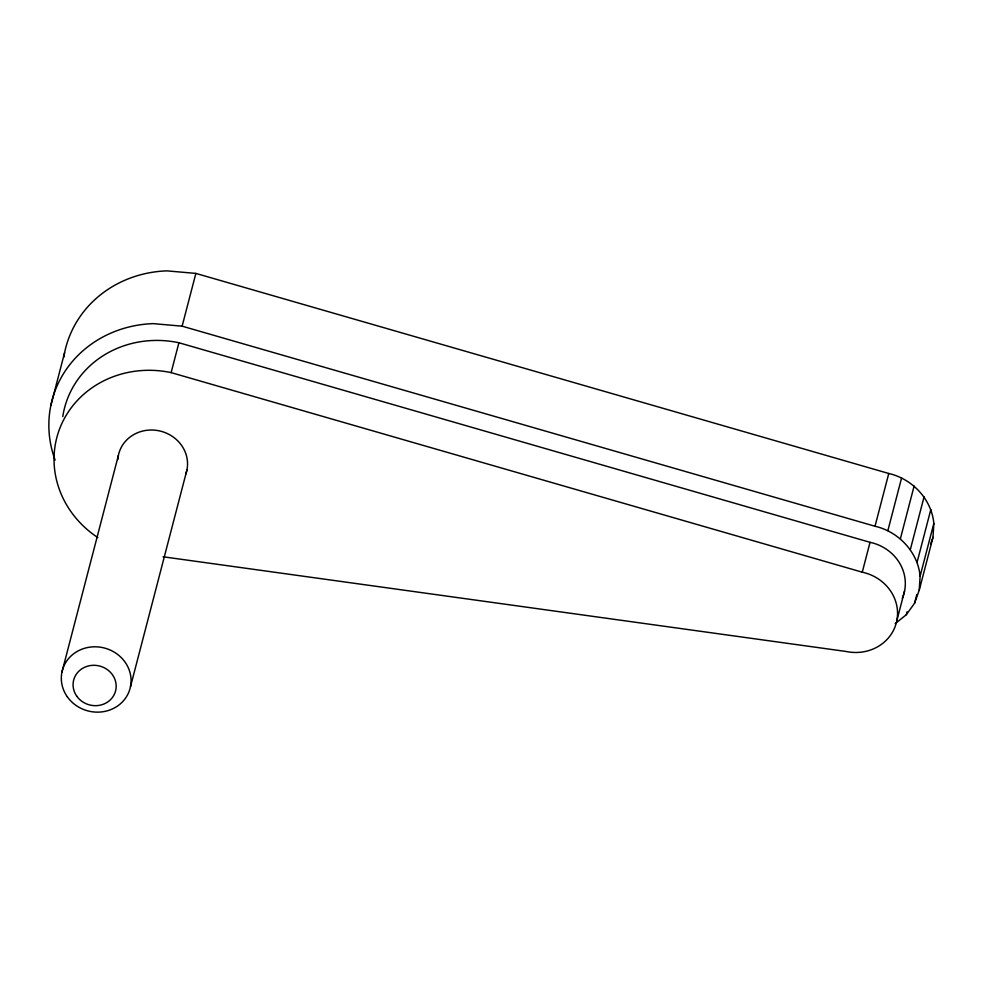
<?xml version="1.0" encoding="UTF-8"?>
<svg xmlns="http://www.w3.org/2000/svg" width="983" height="983" viewBox="0 0 983 983"><rect width="100%" height="100%" fill="white"/><g stroke="black" fill="none" stroke-linecap="round" stroke-linejoin="round"><path stroke-width="1.47" d="M895.157 623.652L906.338 614.707L914.546 603.267L919.252 590.119L920.113 576.161L933.85 523.398C931.565 499.143 912.236 478.844 888.767 473.487L195.875 273.409L166.901 270.866A113.094 104.923 14.6 0 0 63.772 357.222M919.252 590.119L932.99 537.357L933.85 523.398M50.833 405.512L64.583 352.75M61.917 672.188L118.39 455.412M55.122 460.069A113.094 104.923 14.6 0 1 153.164 323.628L182.125 326.172L195.875 273.409M97.882 537.615A99.074 91.935 14.6 0 1 61.376 424.595A99.074 91.935 14.6 0 1 171.128 372.618L178.906 342.748L870.041 542.321A43.596 40.45 14.6 0 1 902.296 598.242M130.469 686.761L186.93 469.985M163.104 556.783L846.019 651.459A43.596 40.45 14.6 0 0 896.779 620.887A43.596 40.45 14.6 0 0 862.263 572.192L870.041 542.321M920.113 576.161C917.827 551.905 898.487 531.606 875.017 526.249L888.767 473.487M887.858 530.66L901.608 477.898M900.379 538.782L914.116 486.02M910.332 549.583L924.081 496.82M896.779 620.887L904.557 591.016M917.065 562.337L930.815 509.575M906.338 614.707L907.1 611.77M914.546 603.267L916.844 594.482M930.643 543.931L932.99 537.357M182.125 326.172L875.017 526.249M171.128 372.618L862.263 572.192M62.765 416.645A99.074 91.935 14.6 0 1 178.906 342.748M117.825 459.626A35.044 32.513 14.6 0 1 159.197 430.837A35.044 32.513 14.6 0 1 185.787 474.076M67.348 696.849A35.044 32.513 14.6 0 0 127.606 694.76A35.044 32.513 14.6 0 0 93.631 646.814A35.044 32.513 14.6 0 0 67.348 696.849M76.797 696.234A21.663 20.102 14.6 0 0 114.04 694.932A21.663 20.102 14.6 0 0 93.041 665.307A21.663 20.102 14.6 0 0 76.797 696.234"/></g></svg>
